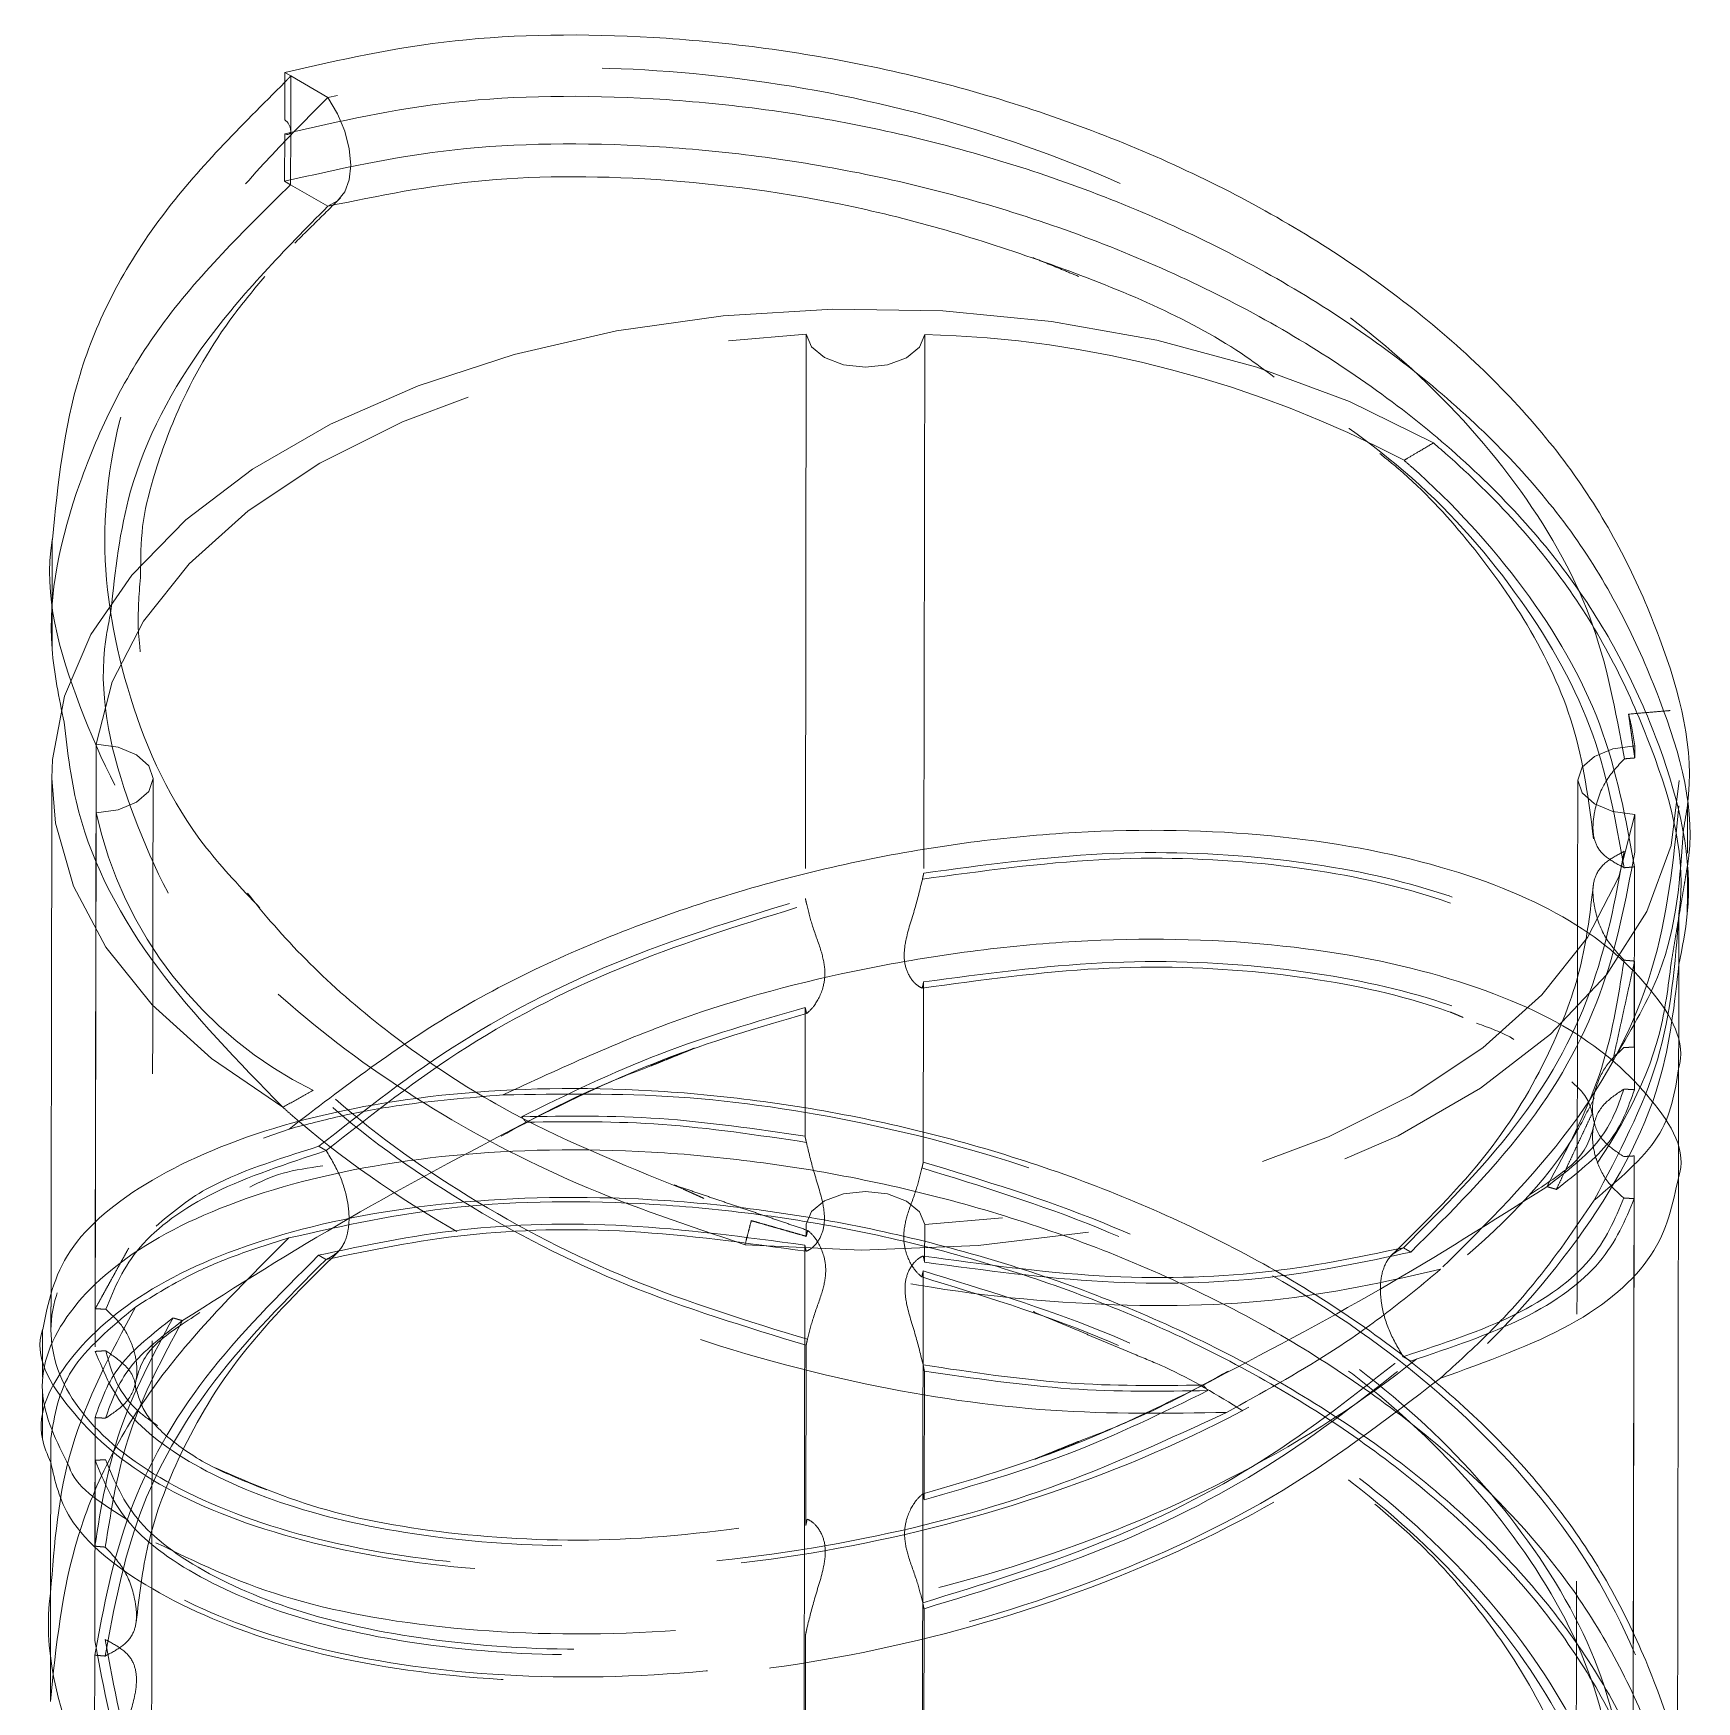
# Model space of a CAD drawing. Header units: millimetres. Extents: x 11 to 421, y 5 to 275.
# Drawn here: x 154.249 to 158.205, y 98.4 to 102.367 of the extents above; entities that cross this region are included whole.
import ezdxf

# ---------------------------------------------------------------- set-up
doc = ezdxf.new("R2010")
doc.units = ezdxf.units.MM
doc.linetypes.add('HIDDEN', pattern=[1.905, 1.27, -0.635])

msp = doc.modelspace()

# ---------------------------------------------------------------- linework, layer by layer
at = {"color": 7, "linetype": 'Continuous', "lineweight": 15}
for p, q in [((154.847, 102.2744), (154.8468, 102.1612)), ((154.8468, 102.1286), (154.8466, 102.0154)), ((154.8466, 102.0154), (154.8607, 102.0072)), ((154.8607, 102.0072), (154.9491, 101.956))]:
    msp.add_line(p, q, dxfattribs=at)
at = {"color": 7, "linetype": 'HIDDEN', "lineweight": 0}
for p, q in [((154.8612, 102.2662), (154.847, 102.2744)), ((154.8612, 102.2662), (154.8609, 102.1367)), ((154.9495, 102.215), (154.8612, 102.2662)), ((154.8609, 102.1367), (154.8607, 102.0072)), ((156.0872, 101.6517), (156.085, 100.3097)), ((156.3687, 101.6514), (156.3666, 100.3706)), ((154.3984, 100.6767), (154.3962, 99.3347)), ((158.0576, 100.6727), (158.0575, 100.6442)), ((154.3984, 100.5139), (154.3963, 99.2331)), ((158.0576, 100.5099), (158.0574, 100.4202)), ((158.0571, 100.3852), (158.0564, 99.9569)), ((158.057, 100.1612), (158.0565, 99.8553)), ((156.3662, 100.1116), (156.3655, 99.6833)), ((156.0846, 100.0507), (156.0841, 99.7448)), ((158.056, 99.6979), (158.0534, 98.1398)), ((158.0561, 99.5963), (158.0533, 97.9158)), ((156.0872, 99.5353), (156.0872, 99.5067)), ((156.3687, 99.535), (156.3686, 99.4452)), ((156.0837, 99.4858), (156.081, 97.8053)), ((156.3651, 99.4243), (156.3625, 97.8662)), ((156.0868, 99.2477), (156.0861, 98.8195)), ((156.3681, 99.1862), (156.3676, 98.8803)), ((154.3958, 99.0757), (154.3953, 98.7699)), ((154.3959, 98.9741), (154.3952, 98.5459)), ((156.3672, 98.6213), (156.3645, 96.9408)), ((156.0856, 98.5604), (156.0831, 97.0023)), ((154.3948, 98.5108), (154.3921, 96.8303))]:
    msp.add_line(p, q, dxfattribs=at)
at = {"color": 7, "linetype": 'HIDDEN', "lineweight": 0, "flags": 128}
for points in [[(154.9491, 101.956), (154.9721, 101.9688), (154.9894, 101.9902), (155.0001, 102.0191), (155.0038, 102.0539), (155.0002, 102.0929), (154.9896, 102.1342), (154.9724, 102.1756), (154.9495, 102.215)], [(154.3984, 100.6767), (154.4366, 100.8253), (154.5107, 100.9693), (154.6193, 101.1057), (154.7602, 101.2319), (154.9304, 101.3452), (155.1267, 101.4435), (155.3451, 101.5247), (155.5812, 101.5872), (155.8302, 101.6298), (156.0872, 101.6517)], [(156.0872, 101.6517), (156.0995, 101.6215), (156.1303, 101.596), (156.1753, 101.5791), (156.228, 101.5732), (156.2806, 101.579), (156.3256, 101.5958), (156.3565, 101.6212), (156.3687, 101.6514)], [(154.3984, 100.5139), (154.4506, 100.5209), (154.4945, 100.5387), (154.5236, 100.5647), (154.5338, 100.5952), (154.5236, 100.6256), (154.4945, 100.6517), (154.4506, 100.6696), (154.3984, 100.6767)], [(158.0576, 100.6727), (158.0053, 100.6657), (157.9615, 100.6479), (157.9323, 100.6219), (157.9221, 100.5915), (157.9323, 100.561), (157.9615, 100.535), (158.0053, 100.5171), (158.0576, 100.5099)], [(154.8424, 99.8136), (154.6726, 99.9292), (154.5314, 100.057), (154.4213, 100.1945), (154.3442, 100.3394), (154.3017, 100.489), (154.293, 100.5965)], [(158.163, 100.5902), (158.1444, 100.4364), (158.0863, 100.2793), (157.9899, 100.1288), (157.8572, 99.9877), (157.6909, 99.8592), (157.4945, 99.7458), (157.2719, 99.6499), (157.0279, 99.5734), (156.7674, 99.5179), (156.4957, 99.4846), (156.2185, 99.4742), (155.9416, 99.4868)], [(158.0576, 100.5099), (158.0193, 100.3613), (157.9452, 100.2174), (157.8366, 100.0809), (157.6958, 99.9548), (157.5255, 99.8415), (157.3292, 99.7432), (157.1108, 99.662), (156.8748, 99.5994), (156.6257, 99.5568), (156.3687, 99.535)], [(156.3687, 99.535), (156.3565, 99.5652), (156.3256, 99.5906), (156.2806, 99.6075), (156.228, 99.6135), (156.1753, 99.6076), (156.1303, 99.5908), (156.0994, 99.5655), (156.0872, 99.5353)]]:
    msp.add_lwpolyline(points, dxfattribs=at)
at = {"color": 7, "linetype": 'Continuous', "lineweight": 15, "flags": 128}
msp.add_lwpolyline([(154.293, 100.5965), (154.2945, 100.6405), (154.3228, 100.791), (154.3859, 100.938), (154.4828, 101.0787), (154.6117, 101.2104), (154.7702, 101.3309), (154.9555, 101.4378), (155.164, 101.5293), (155.3921, 101.6036), (155.6355, 101.6594), (155.8897, 101.6956), (156.1501, 101.7117), (156.412, 101.7072), (156.6705, 101.6823), (156.9208, 101.6375), (157.1585, 101.5736), (157.3791, 101.4916), (157.5787, 101.3932)], dxfattribs=at)
at = {"color": 7, "linetype": 'Continuous', "lineweight": 15}
for centre, radius, start, end in [((154.8302, 102.1353), 0.0307, 2.5395, 57.3323), ((154.8523, 102.1353), 0.00873, 230.6195, 9.0142)]:
    msp.add_arc(centre, radius, start, end, dxfattribs=at)
at = {"color": 7, "linetype": 'HIDDEN', "lineweight": 0}
for centre, radius, start, end in [((156.297, 99.0581), 2.5943, 62.1517, 88.4157), ((157.4252, 100.5884), 0.638, 7.6001, 14.532), ((155.3426, 100.7202), 0.9665, 192.3225, 243.6742)]:
    msp.add_arc(centre, radius, start, end, dxfattribs=at)
at = {"color": 7, "linetype": 'Continuous', "lineweight": 15}
for points, knots in [([(158.1733, 100.4752), (158.1768, 100.4942), (158.2051, 100.6455), (158.1301, 100.9331), (157.9428, 101.3128), (157.6261, 101.6545), (157.2175, 101.9409), (156.7407, 102.16), (156.2288, 102.3041), (155.7185, 102.3692), (155.2363, 102.363), (154.9768, 102.3039), (154.847, 102.2744)], [0, 0, 0, 0, 0.015713, 0.125075, 0.234429, 0.343781, 0.453132, 0.562487, 0.671848, 0.781218, 0.890601, 1, 1, 1, 1]), ([(154.2942, 101.1637), (154.3074, 101.2954), (154.3339, 101.5593), (154.5279, 101.9335), (154.7423, 102.1466), (154.847, 102.2507)], [0, 0, 0, 0, 0.337597, 0.676585, 1, 1, 1, 1]), ([(158.1822, 100.3841), (158.1824, 100.3849), (158.2048, 100.5179), (158.1277, 100.7873), (157.9432, 101.167), (157.6257, 101.5087), (157.2173, 101.7951), (156.7404, 102.0141), (156.2285, 102.1582), (155.7183, 102.2234), (155.2361, 102.2171), (154.9766, 102.1581), (154.8468, 102.1286)], [0, 0, 0, 0, 0.00065, 0.111684, 0.222713, 0.333738, 0.444763, 0.555791, 0.666826, 0.77787, 0.888927, 1, 1, 1, 1]), ([(158.1623, 100.1532), (158.1704, 100.1931), (158.2053, 100.3653), (158.1316, 100.674), (157.9419, 101.0539), (157.6258, 101.3955), (157.217, 101.6819), (156.7403, 101.901), (156.2283, 102.045), (155.7181, 102.1102), (155.2359, 102.104), (154.9764, 102.0449), (154.8466, 102.0154)], [0, 0, 0, 0, 0.032529, 0.140021, 0.247508, 0.354991, 0.462475, 0.569962, 0.677454, 0.784956, 0.89247, 1, 1, 1, 1]), ([(157.2002, 101.5497), (157.1781, 101.5661), (157.0327, 101.6742), (156.6983, 101.8158), (156.2294, 101.9611), (155.7557, 102.028), (155.3096, 102.0303), (155.0693, 101.9807), (154.9491, 101.956)], [0, 0, 0, 0, 0.034515, 0.227579, 0.420653, 0.613744, 0.806858, 1, 1, 1, 1]), ([(154.3221, 100.7289), (154.31, 100.7869), (154.2704, 100.9762), (154.3438, 101.3001), (154.5284, 101.6801), (154.7499, 101.8981), (154.8607, 102.0072)], [0, 0, 0, 0, 0.1284368, 0.4189216, 0.7094401, 1, 1, 1, 1]), ([(154.4335, 100.9941), (154.4437, 101.0894), (154.4673, 101.3105), (154.6416, 101.6432), (154.8466, 101.8517), (154.9491, 101.956)], [0, 0, 0, 0, 0.274591, 0.637269, 1, 1, 1, 1]), ([(154.504, 101.081), (154.5041, 101.1189), (154.5044, 101.1952), (154.5361, 101.3235), (154.5977, 101.495), (154.6893, 101.6574), (154.7744, 101.7591), (154.7993, 101.7889)], [0, 0, 0, 0, 0.157021, 0.316253, 0.541255, 0.865709, 1, 1, 1, 1]), ([(157.5787, 101.3932), (157.5845, 101.3882), (157.7104, 101.28), (157.9253, 101.0479), (158.1091, 100.6711), (158.1819, 100.4043), (158.1623, 100.2723), (158.1622, 100.2717)], [0, 0, 0, 0, 0.016, 0.343558, 0.671126, 0.998712, 1, 1, 1, 1]), ([(154.2939, 101.1638), (154.2938, 101.1206), (154.2937, 101.0343), (154.2935, 100.9479), (154.2935, 100.9048)], [0, 0, 0, 0, 0.5000094, 1, 1, 1, 1]), ([(154.8571, 99.7618), (154.9856, 99.8603), (155.2427, 100.0572), (155.7204, 100.2711), (156.2257, 100.4143), (156.7327, 100.4792), (157.205, 100.47), (157.6097, 100.394), (157.9239, 100.2634), (158.1083, 100.0951), (158.1811, 99.9677), (158.1617, 99.9055), (158.1616, 99.9053)], [0, 0, 0, 0, 0.111099, 0.222183, 0.333254, 0.444315, 0.55537, 0.666421, 0.777473, 0.888528, 0.999589, 1, 1, 1, 1]), ([(155.3655, 99.843), (155.503, 99.9065), (155.778, 100.0335), (156.2464, 100.1569), (156.7321, 100.2205), (157.2047, 100.2109), (157.6091, 100.135), (157.9238, 100.0044), (158.1066, 99.8362), (158.1833, 99.7084), (158.1613, 99.6465), (158.1612, 99.6462)], [0, 0, 0, 0, 0.1133699, 0.2266939, 0.3555003, 0.4842989, 0.613094, 0.7418894, 0.8706881, 0.9994945, 1, 1, 1, 1]), ([(158.1614, 99.6463), (158.1615, 99.6894), (158.1616, 99.7758), (158.1618, 99.8621), (158.1618, 99.9053)], [0, 0, 0, 0, 0.5, 1, 1, 1, 1]), ([(158.1692, 97.9708), (158.1728, 97.9898), (158.2011, 98.141), (158.126, 98.4287), (157.9388, 98.8084), (157.622, 99.15), (157.2134, 99.4365), (156.7365, 99.6556), (156.225, 99.7995), (155.7133, 99.8654), (155.2366, 99.8561), (154.8266, 99.7792), (154.5145, 99.647), (154.3098, 99.4761), (154.2841, 99.3487), (154.2712, 99.2853)], [0, 0, 0, 0, 0.011837, 0.094219, 0.176597, 0.258972, 0.341347, 0.423725, 0.506107, 0.588497, 0.670896, 0.753306, 0.835717, 0.918116, 1, 1, 1, 1]), ([(158.1781, 97.8796), (158.1783, 97.8804), (158.2008, 98.0136), (158.1236, 98.2829), (157.9391, 98.6626), (157.6216, 99.0042), (157.2132, 99.2907), (156.7363, 99.5098), (156.2247, 99.6536), (155.7131, 99.7196), (155.2362, 99.7103), (154.8269, 99.6334), (154.5122, 99.5011), (154.3171, 99.3302), (154.2428, 99.1405), (154.3042, 99.0185), (154.3342, 98.959)], [0, 0, 0, 0, 0.000471, 0.077638, 0.1548, 0.23196, 0.309121, 0.386283, 0.46345, 0.540624, 0.617806, 0.695, 0.772193, 0.849376, 0.926549, 1, 1, 1, 1]), ([(154.9372, 99.6742), (154.904, 99.6694), (154.8345, 99.6594), (154.788, 99.636), (154.7637, 99.6238)], [0, 0, 0, 0, 0.478383, 1, 1, 1, 1]), ([(158.1582, 97.6487), (158.1663, 97.6887), (158.2012, 97.8609), (158.1275, 98.1696), (157.9378, 98.5494), (157.6217, 98.891), (157.213, 99.1775), (156.7361, 99.3966), (156.2246, 99.5405), (155.7129, 99.6064), (155.236, 99.5971), (154.8271, 99.5202), (154.5108, 99.3879), (154.3212, 99.2171), (154.2476, 99.069), (154.2823, 98.9876), (154.2903, 98.969)], [0, 0, 0, 0, 0.024014, 0.10337, 0.182721, 0.262069, 0.341418, 0.420769, 0.500125, 0.579487, 0.658858, 0.738241, 0.817624, 0.896996, 0.976358, 1, 1, 1, 1]), ([(154.8566, 99.5028), (154.9851, 99.5316), (155.242, 99.5894), (155.7193, 99.5945), (156.2243, 99.5289), (156.7309, 99.3852), (157.2029, 99.1674), (157.6072, 98.8828), (157.9211, 98.5436), (158.1051, 98.1666), (158.1777, 97.8999), (158.1582, 97.7678), (158.1581, 97.7673)], [0, 0, 0, 0, 0.111097, 0.222177, 0.333245, 0.444304, 0.555355, 0.666404, 0.777453, 0.888505, 0.999563, 1, 1, 1, 1]), ([(154.2896, 98.4003), (154.3028, 98.532), (154.3293, 98.796), (154.527, 99.1757), (154.7467, 99.3937), (154.8566, 99.5028)], [0, 0, 0, 0, 0.332418, 0.666185, 1, 1, 1, 1]), ([(154.4915, 99.3385), (154.5373, 99.3671), (154.6106, 99.413), (154.7383, 99.4659), (154.8171, 99.4904), (154.8566, 99.5028)], [0, 0, 0, 0, 0.453024, 0.725497, 1, 1, 1, 1]), ([(154.29, 98.6593), (154.2988, 98.7756), (154.3163, 99.0087), (154.433, 99.2284), (154.4915, 99.3385)], [0, 0, 0, 0, 0.4987782, 1, 1, 1, 1]), ([(154.2906, 99.0258), (154.2993, 99.0812), (154.3166, 99.1922), (154.4331, 99.2896), (154.4915, 99.3385)], [0, 0, 0, 0, 0.498779, 1, 1, 1, 1]), ([(154.2708, 99.2849), (154.2708, 99.266), (154.2707, 99.2283), (154.2707, 99.1905), (154.2706, 99.1717)], [0, 0, 0, 0, 0.5000215, 1, 1, 1, 1]), ([(154.2898, 98.6593), (154.2897, 98.6161), (154.2896, 98.5298), (154.2895, 98.4435), (154.2894, 98.4003)], [0, 0, 0, 0, 0.500103, 1, 1, 1, 1])]:
    msp.add_open_spline(points, degree=3, knots=knots, dxfattribs=at)
at = {"color": 7, "linetype": 'HIDDEN', "lineweight": 0}
for points in [[(154.847, 102.2507), (154.8612, 102.2662)], [(158.0575, 100.6442), (158.0428, 100.7484)], [(158.0575, 100.6442), (158.0327, 100.6421)], [(154.4706, 61.7929), (154.5338, 100.5951)], [(157.9221, 100.5916), (157.8589, 61.7894)], [(156.3666, 100.3706), (156.3634, 100.356)], [(158.0323, 100.3831), (158.0571, 100.3852)], [(158.1542, 100.2176), (158.1822, 100.3841)], [(156.0882, 100.2956), (156.085, 100.3097)], [(158.057, 100.1612), (158.0322, 100.1633)], [(158.0041, 99.9193), (158.057, 100.1612)], [(156.363, 100.0969), (156.3662, 100.1116)], [(156.0846, 100.0507), (156.0878, 100.0366)], [(157.6187, 100.0401), (157.649, 100.0273)], [(155.7167, 99.9118), (155.8216, 99.9543)], [(158.0316, 99.9554), (158.0564, 99.9569)], [(158.0565, 99.8553), (158.0317, 99.8569)], [(155.421, 99.7782), (155.4099, 99.7911)], [(157.8711, 99.6184), (157.9547, 99.796)], [(156.0841, 99.7448), (156.0873, 99.7302)], [(154.9278, 99.7208), (154.9455, 99.7105)], [(158.056, 99.6979), (158.0311, 99.6964)], [(156.3623, 99.6692), (156.3655, 99.6833)], [(156.0904, 99.5208), (155.7727, 99.6289)], [(155.8433, 99.597), (155.7954, 99.6186)], [(157.8487, 99.6248), (157.8711, 99.6184)], [(158.0312, 99.5979), (158.0561, 99.5963)], [(156.0872, 99.5067), (155.9564, 99.544)], [(156.0872, 99.5067), (156.0904, 99.5208)], [(154.4757, 99.4787), (154.3962, 99.3347)], [(154.9274, 99.4618), (154.945, 99.4515)], [(156.0869, 99.4712), (156.0837, 99.4858)], [(156.3654, 99.4599), (156.3686, 99.4452)], [(157.5249, 99.4693), (157.5072, 99.4795)], [(156.3651, 99.4243), (156.3619, 99.4102)], [(154.2909, 99.3411), (154.2908, 99.2848)], [(154.421, 99.3332), (154.3962, 99.3347)], [(154.6035, 99.3062), (154.5811, 99.3127)], [(156.6269, 99.3276), (156.8713, 99.2246)], [(156.0899, 99.2618), (156.0868, 99.2477)], [(154.3963, 99.2331), (154.4211, 99.2347)], [(157.5245, 99.2102), (157.5068, 99.2205)], [(156.3681, 99.1862), (156.365, 99.2009)], [(157.0312, 99.1529), (157.0423, 99.1399)], [(154.3958, 99.0757), (154.4206, 99.0742)], [(156.7356, 99.0192), (156.6306, 98.9768)], [(154.4207, 98.9757), (154.3959, 98.9741)], [(156.3676, 98.8803), (156.3645, 98.8944)], [(156.0892, 98.8341), (156.0861, 98.8195)], [(154.3953, 98.7699), (154.4201, 98.7677)], [(156.364, 98.6354), (156.3672, 98.6213)], [(156.0856, 98.5604), (156.0888, 98.5751)], [(154.4197, 98.5087), (154.3948, 98.5108)]]:
    msp.add_open_spline(points, degree=1, dxfattribs=at)
for points, knots in [([(158.0327, 100.6421), (158.0121, 100.7554), (157.971, 100.9821), (157.7855, 101.3027), (157.5111, 101.6033), (157.1439, 101.8676), (156.7028, 102.0781), (156.2288, 102.2192), (155.7564, 102.2873), (155.31, 102.2892), (155.0697, 102.2397), (154.9495, 102.215)], [0, 0, 0, 0, 0.103781, 0.207504, 0.311197, 0.425978, 0.540762, 0.655553, 0.770354, 0.885169, 1, 1, 1, 1]), ([(154.7877, 100.2881), (154.7435, 100.3346), (154.5988, 100.4864), (154.464, 100.7852), (154.3969, 101.1618), (154.4619, 101.5399), (154.6397, 101.9023), (154.8462, 102.1107), (154.9495, 102.215)], [0, 0, 0, 0, 0.0809834, 0.2647543, 0.4485365, 0.632334, 0.8161535, 1, 1, 1, 1]), ([(158.0323, 100.3831), (158.0118, 100.4965), (157.9709, 100.7233), (157.784, 101.0428), (157.532, 101.3284), (157.3072, 101.4783), (157.2002, 101.5497)], [0, 0, 0, 0, 0.255961, 0.511778, 0.767522, 1, 1, 1, 1]), ([(157.5089, 101.3519), (157.5116, 101.3535), (157.5228, 101.3602), (157.5461, 101.3739), (157.5666, 101.3861), (157.5787, 101.3932)], [0, 0, 0, 0, 0.116227, 0.482456, 1, 1, 1, 1]), ([(157.4515, 101.3678), (157.4663, 101.3559), (157.5446, 101.2926), (157.6686, 101.1573), (157.8145, 100.9542), (157.9259, 100.7145), (157.9479, 100.5426), (157.9594, 100.4522)], [0, 0, 0, 0, 0.045895, 0.242534, 0.467658, 0.719971, 1, 1, 1, 1]), ([(158.0571, 100.3852), (158.0362, 100.4995), (157.9944, 100.7282), (157.8062, 101.0515), (157.6227, 101.2522), (157.5144, 101.347), (157.5089, 101.3519)], [0, 0, 0, 0, 0.327584, 0.654982, 0.982286, 1, 1, 1, 1]), ([(155.9416, 99.4868), (155.8074, 99.5317), (155.5391, 99.6216), (155.171, 99.8171), (154.8255, 100.0693), (154.5308, 100.3875), (154.3484, 100.7644), (154.2719, 101.0311), (154.2941, 101.1632), (154.2942, 101.1637)], [0, 0, 0, 0, 0.149272, 0.298567, 0.447708, 0.631554, 0.815404, 0.999266, 1, 1, 1, 1]), ([(155.7954, 99.6186), (155.647, 99.6786), (155.4158, 99.772), (155.1451, 99.9483), (154.9565, 100.1015), (154.8038, 100.26), (154.6884, 100.4143), (154.6054, 100.5604), (154.533, 100.7395), (154.4908, 100.9132), (154.5007, 101.0397), (154.504, 101.081)], [0, 0, 0, 0, 0.197131, 0.306925, 0.416585, 0.519191, 0.613498, 0.699523, 0.779842, 0.928196, 1, 1, 1, 1]), ([(156.0899, 99.2618), (155.9484, 99.3053), (155.6655, 99.3924), (155.2744, 99.5945), (154.9245, 99.851), (154.641, 100.1649), (154.4662, 100.5242), (154.3976, 100.8085), (154.4276, 100.9638), (154.4335, 100.9941)], [0, 0, 0, 0, 0.151854, 0.303623, 0.455348, 0.623298, 0.791252, 0.959216, 1, 1, 1, 1]), ([(158.1417, 100.7569), (158.1362, 100.7564), (158.1186, 100.7549), (158.0857, 100.7521), (158.0582, 100.7498), (158.0428, 100.7484)], [0, 0, 0, 0, 0.1662271, 0.5324539, 1, 1, 1, 1]), ([(154.8424, 99.8136), (154.7365, 99.9218), (154.5249, 100.1382), (154.3538, 100.456), (154.3304, 100.6574), (154.3221, 100.7289)], [0, 0, 0, 0, 0.392058, 0.784127, 1, 1, 1, 1]), ([(158.0327, 100.6421), (158.0166, 100.6248), (157.9821, 100.5878), (157.9612, 100.5229), (157.9561, 100.4692), (157.9659, 100.4316), (157.9905, 100.4053), (158.019, 100.3901), (158.0323, 100.3831)], [0, 0, 0, 0, 0.19299, 0.414916, 0.550733, 0.687177, 0.854963, 1, 1, 1, 1]), ([(158.1626, 100.5307), (158.1494, 100.399), (158.123, 100.1351), (157.9253, 99.7553), (157.7055, 99.5373), (157.5956, 99.4283)], [0, 0, 0, 0, 0.332419, 0.666186, 1, 1, 1, 1]), ([(158.0131, 99.9366), (158.0517, 100.0022), (158.1532, 100.1742), (158.1656, 100.3602), (158.1733, 100.4752)], [0, 0, 0, 0, 0.381091, 1, 1, 1, 1]), ([(156.3634, 100.356), (156.505, 100.3753), (156.7882, 100.4141), (157.1794, 100.4005), (157.5185, 100.341), (157.7837, 100.2388), (157.9696, 100.1066), (158.0109, 100.0058), (158.0316, 99.9554)], [0, 0, 0, 0, 0.166745, 0.333396, 0.5, 0.666604, 0.833255, 1, 1, 1, 1]), ([(156.3666, 100.3706), (156.51, 100.3897), (156.7968, 100.428), (157.1929, 100.4129), (157.5363, 100.3513), (157.805, 100.2465), (157.9934, 100.1114), (158.0354, 100.0084), (158.0564, 99.9569)], [0, 0, 0, 0, 0.166746, 0.333397, 0.5, 0.666603, 0.833254, 1, 1, 1, 1]), ([(157.5072, 99.4795), (157.6009, 99.5732), (157.7881, 99.7607), (157.9698, 100.0833), (158.0117, 100.3093), (158.0326, 100.4223)], [0, 0, 0, 0, 0.3334816, 0.6667839, 1, 1, 1, 1]), ([(157.5249, 99.4693), (157.6198, 99.5638), (157.8094, 99.7527), (157.9936, 100.0781), (158.0361, 100.3062), (158.0574, 100.4202)], [0, 0, 0, 0, 0.3334832, 0.6667848, 1, 1, 1, 1]), ([(158.0322, 100.1633), (158.0161, 100.1806), (157.9817, 100.2178), (157.961, 100.2828), (157.956, 100.3364), (157.966, 100.374), (157.9908, 100.4002), (158.0193, 100.4153), (158.0326, 100.4223)], [0, 0, 0, 0, 0.192999, 0.415249, 0.551021, 0.687442, 0.854984, 1, 1, 1, 1]), ([(156.3634, 100.356), (156.3578, 100.3327), (156.3456, 100.2826), (156.3233, 100.2186), (156.3178, 100.1652), (156.3286, 100.127), (156.3496, 100.1028), (156.3588, 100.0988), (156.363, 100.0969)], [0, 0, 0, 0, 0.192994, 0.414917, 0.550735, 0.687179, 0.854959, 1, 1, 1, 1]), ([(157.9587, 100.3416), (157.9516, 100.2799), (157.9363, 100.1465), (157.8554, 99.9311), (157.7129, 99.692), (157.5586, 99.5399), (157.4768, 99.4592)], [0, 0, 0, 0, 0.200739, 0.433699, 0.69969, 1, 1, 1, 1]), ([(154.9278, 99.7208), (155.0371, 99.8069), (155.2556, 99.9792), (155.6559, 100.1793), (155.942, 100.2662), (156.085, 100.3097)], [0, 0, 0, 0, 0.333483, 0.666785, 1, 1, 1, 1]), ([(154.9455, 99.7105), (155.0534, 99.796), (155.2691, 99.9669), (155.6645, 100.1657), (155.947, 100.2523), (156.0882, 100.2956)], [0, 0, 0, 0, 0.333482, 0.666784, 1, 1, 1, 1]), ([(156.0878, 100.0366), (156.0935, 100.0413), (156.1056, 100.0515), (156.1279, 100.0915), (156.1335, 100.1392), (156.1227, 100.1888), (156.1016, 100.2415), (156.0925, 100.2785), (156.0882, 100.2956)], [0, 0, 0, 0, 0.192994, 0.415237, 0.551026, 0.687446, 0.854984, 1, 1, 1, 1]), ([(158.1622, 100.2717), (158.1535, 100.1554), (158.1359, 99.9223), (158.0192, 99.7027), (157.9607, 99.5926)], [0, 0, 0, 0, 0.4987803, 1, 1, 1, 1]), ([(156.3662, 100.1116), (156.5096, 100.1307), (156.7963, 100.169), (157.1925, 100.1539), (157.5359, 100.0923), (157.8046, 99.9875), (157.9929, 99.8524), (158.035, 99.7494), (158.056, 99.6979)], [0, 0, 0, 0, 0.166745, 0.333397, 0.5, 0.666603, 0.833255, 1, 1, 1, 1]), ([(157.8487, 99.6248), (157.8954, 99.7121), (157.9886, 99.8866), (158.0177, 100.0711), (158.0322, 100.1633)], [0, 0, 0, 0, 0.500409, 1, 1, 1, 1]), ([(154.2903, 98.969), (154.3005, 98.9242), (154.3253, 98.8158), (154.5163, 98.6619), (154.8268, 98.5288), (155.2375, 98.4509), (155.7143, 98.4405), (156.2263, 98.5053), (156.7383, 98.648), (157.2152, 98.8661), (157.626, 99.1518), (157.9366, 99.4931), (158.1274, 99.834), (158.1521, 100.0602), (158.1623, 100.1532)], [0, 0, 0, 0, 0.0615833, 0.1492941, 0.2370024, 0.324711, 0.4124218, 0.5001376, 0.5878611, 0.6755949, 0.763341, 0.8510871, 0.9388206, 1, 1, 1, 1]), ([(154.5404, 98.7782), (154.6347, 98.7323), (154.8257, 98.6395), (155.239, 98.5646), (155.7141, 98.5535), (156.2265, 98.6185), (156.7385, 98.7612), (157.2153, 98.9793), (157.6267, 99.265), (157.9349, 99.6065), (158.1134, 99.9116), (158.137, 100.1005), (158.144, 100.1565)], [0, 0, 0, 0, 0.1038245, 0.2102281, 0.3166348, 0.4230479, 0.5294699, 0.6359041, 0.7423536, 0.8488031, 0.9552372, 1, 1, 1, 1]), ([(156.363, 100.0969), (156.5046, 100.1163), (156.7878, 100.1551), (157.179, 100.1415), (157.5181, 100.082), (157.7833, 99.9798), (157.9692, 99.8476), (158.0105, 99.7468), (158.0311, 99.6964)], [0, 0, 0, 0, 0.166745, 0.333397, 0.5, 0.666604, 0.833255, 1, 1, 1, 1]), ([(155.4099, 99.7911), (155.518, 99.8439), (155.7339, 99.9493), (155.9678, 100.0169), (156.0846, 100.0507)], [0, 0, 0, 0, 0.50041, 1, 1, 1, 1]), ([(155.421, 99.7782), (155.5278, 99.8306), (155.7412, 99.9354), (155.9723, 100.0029), (156.0878, 100.0366)], [0, 0, 0, 0, 0.500408, 1, 1, 1, 1]), ([(157.6812, 100.0136), (157.7123, 100.0022), (157.7465, 99.9897), (157.768, 99.9761), (157.7699, 99.9749)], [0, 0, 0, 0, 0.908647, 1, 1, 1, 1]), ([(158.0311, 99.6964), (158.0151, 99.7071), (157.9807, 99.7303), (157.96, 99.7695), (157.955, 99.8168), (157.965, 99.867), (157.9897, 99.9177), (158.0183, 99.9434), (158.0316, 99.9554)], [0, 0, 0, 0, 0.192993, 0.414915, 0.550732, 0.687191, 0.854971, 1, 1, 1, 1]), ([(155.3615, 99.7449), (155.4339, 99.7844), (155.5475, 99.8463), (155.6717, 99.8944), (155.7167, 99.9118)], [0, 0, 0, 0, 0.637924, 1, 1, 1, 1]), ([(158.1616, 99.9053), (158.153, 99.8499), (158.1357, 99.7388), (158.0191, 99.6414), (157.9607, 99.5926)], [0, 0, 0, 0, 0.498846, 1, 1, 1, 1]), ([(154.914, 99.8539), (154.9124, 99.853), (154.9033, 99.8479), (154.8794, 99.8345), (154.8571, 99.8219), (154.8424, 99.8136)], [0, 0, 0, 0, 0.065714, 0.381427, 1, 1, 1, 1]), ([(156.0868, 99.2477), (155.9434, 99.2914), (155.6569, 99.3788), (155.2612, 99.5823), (155.0259, 99.7531), (154.9195, 99.849), (154.914, 99.8539)], [0, 0, 0, 0, 0.3275835, 0.6549817, 0.9822863, 1, 1, 1, 1]), ([(155.3655, 99.843), (155.5029, 99.8452), (155.7777, 99.8497), (156.2458, 99.7813), (156.7312, 99.6445), (157.2032, 99.4263), (157.6082, 99.1418), (157.9191, 98.8027), (158.1144, 98.4253), (158.1813, 98.0277), (158.1131, 97.6312), (157.9227, 97.2509), (157.7019, 97.0329), (157.5915, 96.9239)], [0, 0, 0, 0, 0.0817969, 0.1635606, 0.2564948, 0.3494236, 0.4423497, 0.5352759, 0.6282047, 0.7211387, 0.8140811, 0.9070338, 1, 1, 1, 1]), ([(158.0317, 99.8569), (158.0172, 99.8156), (157.9884, 99.733), (157.8953, 99.6609), (157.8487, 99.6248)], [0, 0, 0, 0, 0.4995921, 1, 1, 1, 1]), ([(158.0565, 99.8553), (158.0418, 99.8132), (158.0125, 99.7289), (157.9183, 99.6552), (157.8711, 99.6184)], [0, 0, 0, 0, 0.499591, 1, 1, 1, 1]), ([(157.9076, 99.8744), (157.9166, 99.866), (157.9487, 99.8361), (157.9547, 99.8069), (157.959, 99.7859)], [0, 0, 0, 0, 0.279773, 1, 1, 1, 1]), ([(158.0317, 99.8569), (158.0156, 99.8462), (157.981, 99.8231), (157.9602, 99.7839), (157.9551, 99.7365), (157.9649, 99.6863), (157.9895, 99.6356), (158.018, 99.6098), (158.0312, 99.5979)], [0, 0, 0, 0, 0.192984, 0.415244, 0.551019, 0.68744, 0.854993, 1, 1, 1, 1]), ([(154.2712, 99.2853), (154.2711, 99.2849), (154.2487, 99.2217), (154.3262, 99.0919), (154.511, 98.9208), (154.8288, 98.7878), (155.2375, 98.7099), (155.7148, 98.6995), (156.2268, 98.7642), (156.7382, 98.9071), (157.2176, 99.1247), (157.6191, 99.4126), (157.8731, 99.6573), (157.948, 99.8098), (157.9608, 99.8357)], [0, 0, 0, 0, 0.0006007, 0.0985244, 0.1964426, 0.294358, 0.3922732, 0.4901916, 0.5881153, 0.6860475, 0.7839909, 0.8819484, 0.9799059, 1, 1, 1, 1]), ([(157.0868, 99.088), (156.9493, 99.0858), (156.6746, 99.0813), (156.2065, 99.1498), (155.721, 99.2865), (155.2493, 99.5047), (154.9718, 99.6991), (154.8481, 99.8085), (154.8424, 99.8136)], [0, 0, 0, 0, 0.183036, 0.365998, 0.573956, 0.781903, 0.989843, 1, 1, 1, 1]), ([(155.3655, 99.843), (155.2822, 99.8361), (155.1488, 99.825), (154.982, 99.7948), (154.8988, 99.7728), (154.8571, 99.7618)], [0, 0, 0, 0, 0.4530244, 0.7254943, 1, 1, 1, 1]), ([(154.9997, 99.5495), (155, 99.5496), (155.1363, 99.6283), (155.2788, 99.7033), (155.421, 99.7782)], [0, 0, 0, 0, 0.002077, 1, 1, 1, 1]), ([(156.0841, 99.7448), (155.9674, 99.7619), (155.7337, 99.796), (155.5179, 99.7927), (155.4099, 99.7911)], [0, 0, 0, 0, 0.499589, 1, 1, 1, 1]), ([(156.0873, 99.7302), (155.9719, 99.7474), (155.741, 99.7819), (155.5277, 99.7794), (155.421, 99.7782)], [0, 0, 0, 0, 0.499593, 1, 1, 1, 1]), ([(157.9589, 99.7658), (157.9507, 99.7374), (157.9368, 99.6892), (157.845, 99.6301), (157.8072, 99.6057)], [0, 0, 0, 0, 0.587132, 1, 1, 1, 1]), ([(157.0868, 99.088), (156.9492, 99.0245), (156.6743, 98.8976), (156.2058, 98.7741), (155.7201, 98.7106), (155.2478, 98.7201), (154.8424, 98.7961), (154.5312, 98.9265), (154.3356, 99.0953), (154.2683, 99.2843), (154.3362, 99.472), (154.5262, 99.6436), (154.7468, 99.7224), (154.8571, 99.7618)], [0, 0, 0, 0, 0.081797, 0.163561, 0.256495, 0.349424, 0.44235, 0.535276, 0.628205, 0.721139, 0.814081, 0.907034, 1, 1, 1, 1]), ([(156.0873, 99.7302), (156.0929, 99.7069), (156.105, 99.6568), (156.1271, 99.5926), (156.1325, 99.5392), (156.1215, 99.501), (156.1003, 99.4769), (156.0911, 99.473), (156.0869, 99.4712)], [0, 0, 0, 0, 0.192989, 0.41524, 0.551029, 0.687451, 0.854995, 1, 1, 1, 1]), ([(154.9455, 99.7105), (154.8519, 99.6797), (154.6648, 99.6181), (154.4834, 99.4839), (154.4418, 99.3834), (154.421, 99.3332)], [0, 0, 0, 0, 0.333483, 0.666784, 1, 1, 1, 1]), ([(154.9278, 99.7208), (154.8299, 99.6899), (154.6673, 99.6386), (154.5769, 99.5616), (154.5409, 99.5309)], [0, 0, 0, 0, 0.602115, 1, 1, 1, 1]), ([(154.9455, 99.7105), (154.9571, 99.6909), (154.9803, 99.6516), (154.9965, 99.5952), (154.9997, 99.5624), (154.9997, 99.5498), (154.9997, 99.5495)], [0, 0, 0, 0, 0.373015, 0.746035, 0.99338, 1, 1, 1, 1]), ([(156.3619, 99.4102), (156.3563, 99.415), (156.3442, 99.4251), (156.3221, 99.4652), (156.3167, 99.5128), (156.3276, 99.5624), (156.3489, 99.6151), (156.3581, 99.6521), (156.3623, 99.6692)], [0, 0, 0, 0, 0.1929925, 0.4149074, 0.5507258, 0.6871875, 0.8549622, 1, 1, 1, 1]), ([(158.0286, 98.1377), (158.008, 98.251), (157.9669, 98.4777), (157.7814, 98.7983), (157.5165, 99.0888), (157.1776, 99.3366), (156.7868, 99.5387), (156.5038, 99.6257), (156.3623, 99.6692)], [0, 0, 0, 0, 0.1667449, 0.3333963, 0.5, 0.6666037, 0.8332551, 1, 1, 1, 1]), ([(158.0534, 98.1398), (158.0325, 98.2541), (157.9907, 98.4828), (157.8026, 98.8062), (157.5343, 99.0991), (157.1912, 99.3488), (156.7953, 99.5522), (156.5088, 99.6396), (156.3655, 99.6833)], [0, 0, 0, 0, 0.166746, 0.333397, 0.5, 0.666603, 0.833254, 1, 1, 1, 1]), ([(158.1612, 99.6462), (158.1481, 99.5838), (158.1219, 99.4587), (157.9245, 99.2875), (157.705, 99.2087), (157.5952, 99.1693)], [0, 0, 0, 0, 0.332419, 0.666186, 1, 1, 1, 1]), ([(157.4525, 99.3816), (157.4528, 99.3817), (157.5891, 99.4604), (157.7191, 99.5427), (157.8487, 99.6248)], [0, 0, 0, 0, 0.002077, 1, 1, 1, 1]), ([(158.0312, 99.5979), (158.0104, 99.5476), (157.9688, 99.4471), (157.7874, 99.313), (157.6004, 99.2513), (157.5068, 99.2205)], [0, 0, 0, 0, 0.333215, 0.666517, 1, 1, 1, 1]), ([(158.0561, 99.5963), (158.0349, 99.545), (157.9926, 99.4423), (157.8087, 99.3052), (157.6192, 99.2419), (157.5245, 99.2102)], [0, 0, 0, 0, 0.333217, 0.666518, 1, 1, 1, 1]), ([(157.9607, 99.5926), (157.9149, 99.5249), (157.8415, 99.4166), (157.7137, 99.2768), (157.6348, 99.2052), (157.5952, 99.1693)], [0, 0, 0, 0, 0.4530246, 0.7254965, 1, 1, 1, 1]), ([(154.9997, 99.5495), (154.9995, 99.5493), (154.8631, 99.4706), (154.7332, 99.3883), (154.6035, 99.3062)], [0, 0, 0, 0, 0.0020773, 1, 1, 1, 1]), ([(156.0837, 99.4858), (155.9408, 99.505), (155.6549, 99.5435), (155.2549, 99.5316), (155.0365, 99.4851), (154.9274, 99.4618)], [0, 0, 0, 0, 0.333217, 0.666518, 1, 1, 1, 1]), ([(154.945, 99.4515), (154.9567, 99.4577), (154.98, 99.47), (154.9964, 99.5075), (154.9997, 99.5366), (154.9997, 99.5491), (154.9997, 99.5495)], [0, 0, 0, 0, 0.373014, 0.746056, 0.993413, 1, 1, 1, 1]), ([(155.9416, 99.4868), (155.9431, 99.4928), (155.9462, 99.5049), (155.9512, 99.5239), (155.9545, 99.537), (155.9564, 99.544)], [0, 0, 0, 0, 0.315712, 0.631428, 1, 1, 1, 1]), ([(156.0869, 99.4712), (155.9457, 99.4906), (155.6634, 99.5296), (155.2684, 99.5192), (155.0528, 99.4741), (154.945, 99.4515)], [0, 0, 0, 0, 0.333215, 0.666517, 1, 1, 1, 1]), ([(156.0904, 99.5208), (156.096, 99.5161), (156.108, 99.5059), (156.1302, 99.4659), (156.1355, 99.4183), (156.1246, 99.3686), (156.1034, 99.3159), (156.0942, 99.2789), (156.0899, 99.2618)], [0, 0, 0, 0, 0.192989, 0.414916, 0.550733, 0.687178, 0.854964, 1, 1, 1, 1]), ([(154.3948, 98.5108), (154.4161, 98.6249), (154.4587, 98.853), (154.6428, 99.1783), (154.8325, 99.3673), (154.9274, 99.4618)], [0, 0, 0, 0, 0.333216, 0.666518, 1, 1, 1, 1]), ([(154.4197, 98.5087), (154.4406, 98.6217), (154.4824, 98.8478), (154.6641, 99.1704), (154.8514, 99.3578), (154.945, 99.4515)], [0, 0, 0, 0, 0.333215, 0.6665172, 1, 1, 1, 1]), ([(154.4936, 98.5894), (154.5007, 98.6512), (154.516, 98.7846), (154.5968, 98.9999), (154.7393, 99.2391), (154.8936, 99.3912), (154.9755, 99.4718)], [0, 0, 0, 0, 0.200738, 0.433697, 0.699689, 1, 1, 1, 1]), ([(157.5956, 99.4283), (157.4671, 99.3994), (157.2102, 99.3415), (156.7332, 99.3372), (156.3, 99.3907), (156.0369, 99.4613), (155.9416, 99.4868)], [0, 0, 0, 0, 0.2803082, 0.5605762, 0.8408119, 1, 1, 1, 1]), ([(156.365, 99.2009), (156.3593, 99.2242), (156.3473, 99.2743), (156.3251, 99.3384), (156.3198, 99.3918), (156.3307, 99.43), (156.3519, 99.4541), (156.3611, 99.4581), (156.3654, 99.4599)], [0, 0, 0, 0, 0.192999, 0.415249, 0.551021, 0.687442, 0.854984, 1, 1, 1, 1]), ([(157.5072, 99.4795), (157.3994, 99.4569), (157.1838, 99.4118), (156.7888, 99.4015), (156.5065, 99.4404), (156.3654, 99.4599)], [0, 0, 0, 0, 0.333482, 0.666784, 1, 1, 1, 1]), ([(157.5249, 99.4693), (157.4157, 99.446), (157.1974, 99.3994), (156.7974, 99.3875), (156.5115, 99.426), (156.3686, 99.4452)], [0, 0, 0, 0, 0.333483, 0.666785, 1, 1, 1, 1]), ([(157.5072, 99.4795), (157.4956, 99.4734), (157.4722, 99.4611), (157.4559, 99.4235), (157.4526, 99.3944), (157.4525, 99.3819), (157.4525, 99.3816)], [0, 0, 0, 0, 0.3730278, 0.7460298, 0.9933801, 1, 1, 1, 1]), ([(158.0282, 97.8787), (158.0076, 97.992), (157.9665, 98.2187), (157.781, 98.5393), (157.5161, 98.8298), (157.1772, 99.0776), (156.7863, 99.2797), (156.5034, 99.3667), (156.3619, 99.4102)], [0, 0, 0, 0, 0.166745, 0.333396, 0.5, 0.666604, 0.833255, 1, 1, 1, 1]), ([(158.053, 97.8808), (158.0321, 97.9951), (157.9903, 98.2238), (157.8022, 98.5472), (157.5339, 98.8401), (157.1907, 99.0898), (156.7949, 99.2932), (156.5084, 99.3806), (156.3651, 99.4243)], [0, 0, 0, 0, 0.166746, 0.333397, 0.5, 0.666603, 0.833255, 1, 1, 1, 1]), ([(157.0868, 99.088), (157.1701, 99.1339), (157.3036, 99.2075), (157.4705, 99.3245), (157.5538, 99.3936), (157.5956, 99.4283)], [0, 0, 0, 0, 0.453025, 0.725496, 1, 1, 1, 1]), ([(157.4525, 99.3816), (157.4522, 99.3814), (157.3159, 99.3027), (157.1734, 99.2277), (157.0312, 99.1529)], [0, 0, 0, 0, 0.002077, 1, 1, 1, 1]), ([(157.5068, 99.2205), (157.4952, 99.2401), (157.4719, 99.2794), (157.4557, 99.3358), (157.4525, 99.3687), (157.4525, 99.3812), (157.4525, 99.3816)], [0, 0, 0, 0, 0.3730439, 0.746067, 0.9934127, 1, 1, 1, 1]), ([(154.4206, 99.0742), (154.4367, 99.0849), (154.4712, 99.108), (154.4921, 99.1472), (154.4972, 99.1946), (154.4874, 99.2447), (154.4627, 99.2954), (154.4342, 99.3212), (154.421, 99.3332)], [0, 0, 0, 0, 0.192994, 0.415237, 0.551026, 0.687446, 0.854984, 1, 1, 1, 1]), ([(154.3953, 98.7699), (154.41, 98.8628), (154.4395, 99.0489), (154.5339, 99.2247), (154.5811, 99.3127)], [0, 0, 0, 0, 0.499589, 1, 1, 1, 1]), ([(154.5811, 99.3127), (154.534, 99.2758), (154.4398, 99.2022), (154.4104, 99.1179), (154.3958, 99.0757)], [0, 0, 0, 0, 0.50041, 1, 1, 1, 1]), ([(154.4201, 98.7677), (154.4346, 98.8599), (154.4636, 99.0445), (154.5569, 99.2189), (154.6035, 99.3062)], [0, 0, 0, 0, 0.499593, 1, 1, 1, 1]), ([(154.6035, 99.3062), (154.5569, 99.2701), (154.4639, 99.198), (154.435, 99.1154), (154.4206, 99.0742)], [0, 0, 0, 0, 0.5004079, 1, 1, 1, 1]), ([(154.4934, 99.1653), (154.5016, 99.1936), (154.5155, 99.2419), (154.6072, 99.3009), (154.6451, 99.3253)], [0, 0, 0, 0, 0.587132, 1, 1, 1, 1]), ([(154.3963, 99.2331), (154.4173, 99.1816), (154.4593, 99.0787), (154.6477, 98.9436), (154.9163, 98.8388), (155.2598, 98.7772), (155.6559, 98.762), (155.9427, 98.8003), (156.0861, 98.8195)], [0, 0, 0, 0, 0.1667458, 0.3333969, 0.5, 0.6666033, 0.8332545, 1, 1, 1, 1]), ([(154.4211, 99.2347), (154.4369, 99.2238), (154.4709, 99.2003), (154.4908, 99.17), (154.4924, 99.1445), (154.4927, 99.1407)], [0, 0, 0, 0, 0.424681, 0.913018, 1, 1, 1, 1]), ([(154.4211, 99.2347), (154.4357, 99.1829), (154.4535, 99.1193), (154.5303, 99.0665), (154.5447, 99.0567)], [0, 0, 0, 0, 0.81359, 1, 1, 1, 1]), ([(156.364, 98.6354), (156.5053, 98.6787), (156.7878, 98.7653), (157.1831, 98.9641), (157.3989, 99.135), (157.5068, 99.2205)], [0, 0, 0, 0, 0.333215, 0.666517, 1, 1, 1, 1]), ([(156.3672, 98.6213), (156.5102, 98.6648), (156.7963, 98.7518), (157.1967, 98.9519), (157.4152, 99.1241), (157.5245, 99.2102)], [0, 0, 0, 0, 0.333216, 0.666518, 1, 1, 1, 1]), ([(156.8713, 99.2246), (156.8942, 99.2154), (156.985, 99.1785), (157.0651, 99.1291), (157.1251, 99.0921)], [0, 0, 0, 0, 0.251405, 1, 1, 1, 1]), ([(157.0312, 99.1529), (156.9245, 99.1516), (156.7113, 99.1492), (156.4803, 99.1836), (156.365, 99.2009)], [0, 0, 0, 0, 0.50041, 1, 1, 1, 1]), ([(157.0423, 99.1399), (156.9344, 99.1383), (156.7186, 99.1351), (156.4849, 99.1692), (156.3681, 99.1862)], [0, 0, 0, 0, 0.500411, 1, 1, 1, 1]), ([(157.0908, 99.1862), (157.0184, 99.1467), (156.9048, 99.0847), (156.7806, 99.0366), (156.7356, 99.0192)], [0, 0, 0, 0, 0.637924, 1, 1, 1, 1]), ([(157.5952, 99.1693), (157.4666, 99.0708), (157.2095, 98.8738), (156.7319, 98.66), (156.2266, 98.5168), (155.7195, 98.4518), (155.2473, 98.4611), (154.8426, 98.537), (154.5284, 98.6676), (154.344, 98.836), (154.2711, 98.9634), (154.2906, 99.0256), (154.2906, 99.0258)], [0, 0, 0, 0, 0.111097, 0.222177, 0.333245, 0.444304, 0.555355, 0.666404, 0.777453, 0.888505, 0.999563, 1, 1, 1, 1]), ([(154.8033, 98.9038), (154.7629, 98.9198), (154.6717, 98.956), (154.5788, 99.017), (154.5117, 99.0819), (154.4994, 99.1241), (154.4933, 99.1451)], [0, 0, 0, 0, 0.21011, 0.474461, 0.737581, 1, 1, 1, 1]), ([(156.3645, 98.8944), (156.4799, 98.9281), (156.711, 98.9956), (156.9244, 99.1004), (157.0312, 99.1529)], [0, 0, 0, 0, 0.499592, 1, 1, 1, 1]), ([(156.3676, 98.8803), (156.4845, 98.9141), (156.7183, 98.9818), (156.9343, 99.0872), (157.0423, 99.1399)], [0, 0, 0, 0, 0.499591, 1, 1, 1, 1]), ([(154.3959, 98.9741), (154.4169, 98.9226), (154.4589, 98.8196), (154.6473, 98.6845), (154.9159, 98.5798), (155.2594, 98.5182), (155.6555, 98.503), (155.9422, 98.5413), (156.0856, 98.5604)], [0, 0, 0, 0, 0.166745, 0.333397, 0.5, 0.666603, 0.833255, 1, 1, 1, 1]), ([(154.4207, 98.9757), (154.4413, 98.9252), (154.4827, 98.8244), (154.6685, 98.6922), (154.9337, 98.59), (155.2729, 98.5305), (155.6641, 98.5169), (155.9472, 98.5557), (156.0888, 98.5751)], [0, 0, 0, 0, 0.166745, 0.333397, 0.5, 0.666604, 0.833255, 1, 1, 1, 1]), ([(154.3342, 98.959), (154.3352, 98.9559), (154.3509, 98.9085), (154.4152, 98.8685), (154.4753, 98.831)], [0, 0, 0, 0, 0.063923, 1, 1, 1, 1]), ([(154.6823, 98.9562), (154.7651, 98.92), (154.9307, 98.8477), (155.2742, 98.7899), (155.6643, 98.7758), (155.9476, 98.8147), (156.0892, 98.8341)], [0, 0, 0, 0, 0.24985, 0.499805, 0.749833, 1, 1, 1, 1]), ([(156.3645, 98.8944), (156.3588, 98.8897), (156.3466, 98.8795), (156.3243, 98.8395), (156.3188, 98.7919), (156.3296, 98.7423), (156.3507, 98.6895), (156.3598, 98.6526), (156.364, 98.6354)], [0, 0, 0, 0, 0.192984, 0.415244, 0.551019, 0.68744, 0.854993, 1, 1, 1, 1]), ([(157.4393, 98.8702), (157.4735, 98.8409), (157.5626, 98.7646), (157.6903, 98.6205), (157.8194, 98.4312), (157.9223, 98.2047), (157.9437, 98.0409), (157.955, 97.9539)], [0, 0, 0, 0, 0.109408, 0.284953, 0.492622, 0.7308, 1, 1, 1, 1]), ([(156.0888, 98.5751), (156.0945, 98.5984), (156.1066, 98.6484), (156.129, 98.7124), (156.1345, 98.7659), (156.1237, 98.8041), (156.1026, 98.8283), (156.0935, 98.8323), (156.0892, 98.8341)], [0, 0, 0, 0, 0.1929929, 0.4149146, 0.5507325, 0.6871916, 0.8549708, 1, 1, 1, 1]), ([(154.4201, 98.7677), (154.4361, 98.7504), (154.4706, 98.7132), (154.4913, 98.6483), (154.4962, 98.5946), (154.4862, 98.557), (154.4615, 98.5308), (154.4329, 98.5157), (154.4197, 98.5087)], [0, 0, 0, 0, 0.192989, 0.41524, 0.551029, 0.687451, 0.854995, 1, 1, 1, 1]), ([(157.5915, 96.9239), (157.4631, 96.895), (157.2062, 96.8373), (156.7289, 96.8322), (156.2239, 96.8977), (155.7172, 97.0414), (155.2453, 97.2592), (154.841, 97.5438), (154.5271, 97.883), (154.343, 98.26), (154.2705, 98.5267), (154.29, 98.6588), (154.29, 98.6593)], [0, 0, 0, 0, 0.111097, 0.222177, 0.333245, 0.444303, 0.555355, 0.666404, 0.777453, 0.888505, 0.999563, 1, 1, 1, 1]), ([(156.0831, 97.0023), (155.9398, 97.046), (155.6533, 97.1334), (155.2574, 97.3368), (154.9143, 97.5866), (154.646, 97.8795), (154.4579, 98.2028), (154.4161, 98.4315), (154.3952, 98.5459)], [0, 0, 0, 0, 0.166746, 0.333397, 0.5, 0.666603, 0.833254, 1, 1, 1, 1]), ([(154.4196, 98.2889), (154.4356, 98.3062), (154.4702, 98.3433), (154.491, 98.4081), (154.4962, 98.4618), (154.4863, 98.4994), (154.4617, 98.5257), (154.4332, 98.5409), (154.42, 98.548)], [0, 0, 0, 0, 0.192992, 0.414908, 0.550726, 0.687188, 0.854962, 1, 1, 1, 1]), ([(155.0089, 97.5564), (154.9871, 97.5721), (154.8519, 97.6691), (154.6708, 97.8898), (154.4807, 98.2073), (154.4403, 98.4344), (154.42, 98.548)], [0, 0, 0, 0, 0.06021, 0.373355, 0.68659, 1, 1, 1, 1]), ([(155.507, 97.2317), (155.4216, 97.2769), (155.2618, 97.3614), (155.0648, 97.5025), (154.9014, 97.6471), (154.7573, 97.8057), (154.629, 97.9955), (154.5258, 98.2219), (154.5045, 98.3858), (154.4932, 98.4727)], [0, 0, 0, 0, 0.149871, 0.280372, 0.392349, 0.512123, 0.653815, 0.816325, 1, 1, 1, 1])]:
    msp.add_open_spline(points, degree=3, knots=knots, dxfattribs=at)
at = {"color": 7, "linetype": 'Continuous', "lineweight": 15}
for points, degree in [([(154.8705, 101.8683), (154.9796, 101.9762)], 1), ([(156.6262, 101.8338), (156.6962, 101.8051)], 1), ([(156.6962, 101.8051), (156.7353, 101.7891)], 1), ([(154.293, 100.5965), (154.2909, 99.3411)], 1), ([(158.1827, 100.4175), (158.1827, 100.4364), (158.1828, 100.4741), (158.1828, 100.5118), (158.1829, 100.5307)], 3), ([(158.1824, 100.2719), (158.1825, 100.2908), (158.1825, 100.3285), (158.1826, 100.3662), (158.1826, 100.3851)], 3), ([(158.1618, 99.9053), (158.1624, 100.2717)], 1), ([(158.144, 100.1565), (158.1542, 100.2176)], 1), ([(158.1588, 98.0263), (158.1614, 99.6462)], 1), ([(154.2706, 99.139), (154.2706, 99.1201), (154.2705, 99.0824), (154.2704, 99.0446), (154.2704, 99.0258)], 3), ([(154.2904, 99.0258), (154.2898, 98.6593)], 1)]:
    msp.add_open_spline(points, degree=degree, dxfattribs=at)

doc.saveas('drawing.dxf')
